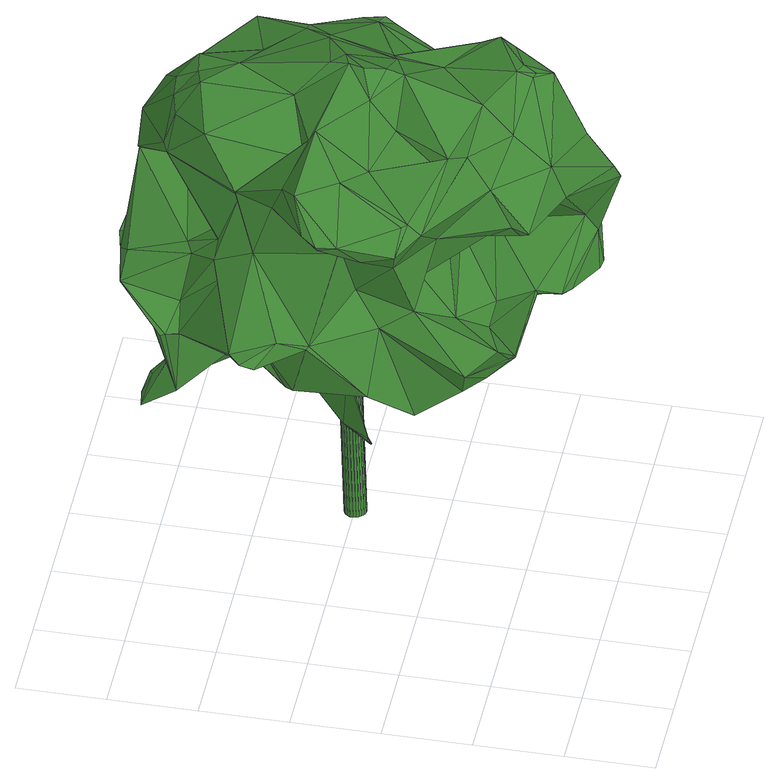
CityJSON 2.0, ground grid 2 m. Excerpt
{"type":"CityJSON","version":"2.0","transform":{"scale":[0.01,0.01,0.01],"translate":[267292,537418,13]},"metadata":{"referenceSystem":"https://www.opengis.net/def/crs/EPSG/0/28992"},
"CityObjects":{
"tree1":{"type":"SolitaryVegetationObject","attributes":{"gtid":593,"crown_width_m":9.49,"crown_median_z":21.14,"crown_r50_m":0.437,"crown_porosity":0.898,"trunk_H_m":7.72,"trunk_DBH_m":0.497,"trunk_radius_m":0.249,"trunk_base_height_m":13.42,"original_gtid":"677"},"geometry":[{"type":"Solid","lod":"3","boundaries":[[[[0,1,2]],[[3,4,5]],[[6,7,8]],[[0,9,1]],[[10,11,12]],[[13,10,12]],[[14,15,16]],[[17,18,19]],[[20,21,22]],[[16,23,14]],[[24,25,26]],[[27,28,29]],[[30,31,32]],[[33,34,35]],[[36,37,38]],[[39,40,11]],[[41,42,43]],[[44,45,46]],[[27,46,45]],[[47,48,49]],[[50,32,51]],[[52,53,54]],[[55,56,57]],[[30,58,59]],[[60,61,42]],[[62,63,64]],[[63,65,64]],[[66,67,68]],[[5,20,69]],[[3,69,70]],[[0,2,54]],[[60,42,41]],[[71,72,34]],[[73,18,74]],[[75,73,74]],[[76,77,78]],[[22,79,20]],[[40,12,11]],[[80,81,82]],[[83,80,82]],[[84,85,86]],[[33,87,88]],[[39,85,40]],[[86,85,39]],[[52,89,53]],[[90,75,91]],[[92,93,94]],[[95,69,79]],[[17,74,18]],[[96,97,98]],[[99,100,101]],[[102,100,99]],[[103,104,105]],[[106,107,108]],[[109,110,111]],[[112,113,114]],[[115,19,116]],[[117,118,119]],[[120,121,115]],[[122,123,124]],[[125,43,126]],[[42,126,43]],[[71,127,128]],[[46,129,130]],[[131,132,133]],[[134,30,135]],[[97,96,136]],[[137,136,96]],[[138,139,140]],[[141,140,139]],[[27,142,28]],[[40,13,12]],[[143,144,145]],[[146,147,148]],[[149,150,151]],[[152,8,57]],[[153,154,122]],[[155,156,137]],[[4,157,158]],[[159,111,160]],[[47,49,28]],[[29,28,49]],[[161,162,163]],[[83,163,162]],[[110,109,89]],[[53,89,109]],[[130,91,164]],[[32,130,164]],[[161,18,162]],[[56,165,152]],[[162,73,90]],[[18,73,162]],[[166,45,70]],[[166,142,45]],[[11,167,39]],[[5,69,3]],[[168,13,40]],[[169,170,133]],[[168,132,13]],[[132,10,13]],[[171,172,173]],[[174,175,176]],[[177,174,176]],[[17,19,178]],[[179,65,180]],[[51,181,66]],[[162,90,83]],[[182,34,183]],[[45,154,153]],[[44,154,45]],[[69,20,79]],[[89,52,76]],[[54,184,52]],[[75,185,164]],[[185,121,78]],[[186,151,187]],[[187,150,54]],[[2,187,54]],[[119,118,188]],[[53,0,54]],[[53,9,0]],[[53,109,9]],[[136,189,97]],[[61,60,160]],[[190,146,191]],[[190,191,192]],[[29,49,193]],[[193,49,48]],[[187,2,1]],[[38,194,57]],[[195,196,197]],[[92,189,113]],[[198,113,189]],[[172,171,101]],[[199,38,37]],[[101,200,99]],[[130,129,201]],[[202,109,111]],[[202,111,159]],[[118,203,188]],[[89,76,110]],[[204,41,119]],[[196,136,205]],[[196,205,197]],[[157,124,206]],[[207,180,208]],[[52,184,76]],[[109,202,9]],[[1,9,202]],[[21,70,69]],[[71,34,182]],[[114,198,209]],[[189,209,198]],[[210,180,207]],[[210,128,127]],[[210,67,128]],[[211,105,212]],[[159,204,202]],[[40,85,213]],[[201,214,90]],[[188,202,204]],[[188,204,119]],[[215,214,216]],[[11,10,167]],[[150,187,151]],[[79,22,95]],[[63,208,180]],[[97,92,94]],[[204,159,60]],[[159,160,60]],[[184,54,150]],[[217,146,218]],[[148,218,146]],[[202,188,219]],[[110,76,78]],[[137,205,136]],[[220,221,103]],[[74,185,75]],[[101,100,172]],[[131,133,170]],[[3,157,4]],[[3,124,157]],[[169,165,56]],[[169,56,55]],[[166,70,21]],[[101,171,222]],[[154,223,122]],[[224,225,226]],[[138,227,171]],[[16,7,228]],[[6,228,7]],[[158,157,141]],[[50,51,66]],[[216,214,193]],[[97,94,98]],[[229,182,183]],[[50,66,44]],[[31,181,51]],[[31,51,32]],[[200,144,143]],[[95,22,21]],[[93,230,231]],[[8,232,57]],[[233,234,15]],[[21,69,95]],[[189,196,209]],[[80,83,90]],[[62,206,124]],[[235,15,14]],[[233,15,235]],[[233,102,234]],[[5,4,211]],[[207,208,62]],[[63,62,208]],[[236,237,238]],[[8,237,236]],[[168,165,132]],[[220,103,100]],[[140,108,138]],[[21,20,166]],[[211,166,20]],[[39,239,147]],[[39,147,86]],[[30,59,31]],[[181,31,59]],[[117,169,55]],[[137,156,240]],[[137,240,205]],[[60,41,204]],[[100,241,172]],[[102,242,15]],[[5,211,20]],[[243,72,244]],[[134,58,30]],[[201,129,214]],[[45,142,27]],[[216,245,246]],[[242,16,15]],[[142,197,247]],[[248,118,249]],[[68,67,250]],[[122,250,67]],[[33,150,183]],[[189,92,97]],[[46,50,44]],[[46,130,50]],[[238,251,231]],[[229,106,108]],[[252,253,6]],[[252,6,8]],[[238,230,236]],[[164,30,32]],[[74,178,185]],[[248,249,194]],[[94,93,84]],[[86,147,84]],[[84,98,94]],[[190,98,84]],[[137,96,98]],[[136,196,189]],[[203,219,188]],[[32,50,130]],[[38,57,232]],[[135,30,164]],[[198,114,113]],[[85,84,93]],[[93,231,85]],[[254,43,226]],[[254,255,167]],[[254,167,10]],[[102,220,100]],[[102,15,234]],[[16,256,23]],[[228,256,16]],[[233,220,102]],[[235,220,233]],[[14,220,235]],[[124,123,62]],[[224,226,125]],[[200,222,175]],[[101,222,200]],[[17,178,74]],[[257,258,148]],[[91,201,90]],[[91,130,201]],[[4,158,211]],[[160,115,126]],[[194,55,57]],[[55,249,259]],[[194,249,55]],[[163,116,161]],[[175,222,171]],[[165,168,213]],[[120,78,121]],[[8,236,252]],[[147,239,148]],[[214,260,80]],[[261,262,211]],[[212,261,211]],[[164,91,75]],[[225,125,126]],[[129,193,214]],[[263,78,120]],[[263,110,78]],[[163,83,226]],[[119,41,170]],[[186,177,176]],[[264,212,104]],[[265,135,244]],[[265,244,71]],[[195,197,266]],[[215,267,268]],[[216,267,215]],[[269,223,68]],[[118,117,249]],[[18,161,116]],[[18,116,19]],[[259,249,117]],[[259,117,55]],[[248,203,118]],[[72,71,244]],[[253,113,112]],[[187,219,203]],[[225,115,116]],[[270,170,169]],[[270,169,117]],[[158,241,105]],[[255,226,83]],[[90,73,75]],[[227,150,149]],[[227,149,171]],[[166,211,262]],[[127,271,210]],[[33,183,34]],[[209,196,272]],[[209,272,114]],[[70,45,153]],[[66,154,44]],[[66,68,154]],[[131,170,41]],[[187,273,186]],[[203,273,187]],[[264,272,274]],[[210,122,67]],[[181,59,66]],[[255,82,167]],[[39,167,82]],[[192,268,267]],[[246,192,267]],[[67,58,128]],[[90,214,80]],[[158,141,241]],[[178,19,121]],[[137,98,155]],[[190,155,98]],[[262,266,197]],[[262,24,266]],[[71,271,127]],[[26,25,223]],[[205,247,197]],[[152,237,8]],[[182,271,71]],[[132,165,133]],[[48,245,193]],[[170,117,119]],[[169,133,165]],[[270,117,170]],[[46,27,129]],[[29,129,27]],[[6,253,228]],[[142,262,197]],[[140,229,108]],[[166,262,142]],[[193,129,29]],[[275,199,143]],[[138,108,107]],[[261,24,262]],[[276,23,256]],[[276,256,112]],[[114,272,112]],[[116,163,225]],[[143,36,200]],[[277,278,250]],[[252,230,92]],[[236,230,252]],[[279,215,280]],[[281,104,221]],[[126,115,225]],[[99,200,36]],[[282,175,174]],[[177,282,174]],[[104,281,264]],[[171,173,138]],[[36,38,283]],[[38,7,283]],[[203,248,275]],[[142,247,28]],[[239,82,81]],[[85,251,213]],[[238,213,251]],[[112,272,276]],[[111,263,120]],[[111,110,263]],[[165,237,152]],[[122,124,284]],[[122,284,153]],[[160,111,120]],[[160,120,115]],[[122,223,250]],[[164,185,78]],[[8,7,232]],[[168,40,213]],[[3,70,284]],[[3,284,124]],[[192,155,190]],[[83,82,255]],[[227,106,150]],[[285,277,286]],[[261,286,277]],[[84,147,190]],[[146,190,147]],[[281,276,264]],[[220,14,221]],[[261,277,25]],[[269,68,250]],[[105,241,103]],[[143,37,36]],[[257,148,239]],[[215,260,214]],[[282,144,175]],[[150,35,184]],[[217,191,146]],[[287,140,157]],[[269,278,285]],[[277,285,278]],[[238,165,213]],[[180,65,63]],[[244,288,243]],[[163,226,225]],[[258,289,80]],[[28,247,47]],[[173,139,138]],[[141,139,173]],[[26,223,269]],[[1,219,187]],[[281,23,276]],[[185,178,121]],[[115,121,19]],[[99,36,242]],[[99,242,102]],[[125,226,43]],[[216,246,267]],[[158,105,211]],[[254,226,255]],[[216,193,245]],[[47,246,245]],[[47,245,48]],[[231,251,85]],[[88,87,290]],[[229,291,271]],[[140,291,229]],[[173,241,141]],[[87,35,290]],[[39,82,239]],[[287,157,206]],[[215,279,260]],[[258,260,279]],[[38,232,7]],[[195,272,196]],[[194,199,275]],[[275,248,194]],[[23,281,14]],[[264,274,292]],[[24,292,274]],[[164,78,77]],[[164,77,135]],[[157,140,141]],[[274,266,24]],[[264,286,212]],[[152,57,56]],[[183,106,229]],[[10,131,254]],[[247,205,240]],[[43,254,131]],[[41,43,131]],[[10,132,131]],[[268,280,215]],[[266,272,195]],[[274,272,266]],[[250,278,269]],[[288,76,293]],[[112,256,253]],[[228,253,256]],[[227,107,106]],[[92,230,93]],[[70,153,284]],[[145,144,282]],[[76,288,77]],[[135,77,288]],[[148,258,218]],[[258,80,260]],[[154,68,223]],[[176,151,186]],[[128,265,71]],[[175,151,176]],[[171,151,175]],[[149,151,171]],[[81,257,239]],[[122,210,123]],[[160,126,61]],[[88,290,150]],[[42,61,126]],[[292,26,285]],[[277,223,25]],[[100,103,241]],[[36,283,242]],[[242,283,16]],[[16,283,7]],[[182,229,271]],[[186,273,177]],[[275,273,203]],[[275,177,273]],[[287,291,140]],[[212,105,104]],[[241,173,172]],[[103,221,104]],[[150,106,183]],[[202,219,1]],[[261,25,24]],[[212,286,261]],[[288,293,243]],[[294,293,76]],[[294,243,293]],[[145,282,177]],[[200,175,144]],[[257,289,258]],[[145,275,143]],[[145,177,275]],[[59,58,66]],[[33,35,87]],[[24,26,292]],[[67,66,58]],[[38,199,194]],[[33,88,150]],[[264,292,286]],[[285,286,292]],[[264,276,272]],[[252,113,253]],[[135,288,244]],[[58,265,128]],[[199,37,143]],[[135,265,134]],[[58,134,265]],[[26,269,285]],[[231,230,238]],[[291,206,62]],[[250,223,277]],[[287,206,291]],[[217,218,191]],[[218,258,191]],[[258,279,191]],[[280,191,279]],[[192,191,268]],[[280,268,191]],[[92,113,252]],[[179,64,65]],[[210,179,180]],[[291,179,271]],[[210,271,179]],[[62,64,291]],[[179,291,64]],[[34,72,35]],[[243,35,72]],[[184,35,76]],[[294,35,243]],[[76,35,294]],[[290,35,150]],[[238,237,165]],[[224,125,225]],[[155,240,156]],[[192,240,155]],[[47,240,246]],[[246,240,192]],[[47,247,240]],[[81,80,289]],[[81,289,257]],[[62,123,207]],[[207,123,210]],[[138,107,227]],[[281,221,14]],[[295,296,297]],[[295,297,298]],[[298,297,299]],[[298,299,300]],[[297,296,301]],[[297,301,299]],[[299,301,302]],[[299,302,300]],[[301,296,303]],[[301,303,302]],[[302,303,304]],[[302,304,300]],[[303,296,305]],[[303,305,304]],[[304,305,306]],[[304,306,300]],[[305,296,307]],[[305,307,306]],[[306,307,308]],[[306,308,300]],[[307,296,309]],[[307,309,308]],[[308,309,310]],[[308,310,300]],[[309,296,311]],[[309,311,310]],[[310,311,312]],[[310,312,300]],[[311,296,313]],[[311,313,312]],[[312,313,314]],[[312,314,300]],[[313,296,315]],[[313,315,314]],[[314,315,316]],[[314,316,300]],[[315,296,317]],[[315,317,316]],[[316,317,318]],[[316,318,300]],[[317,296,319]],[[317,319,318]],[[318,319,320]],[[318,320,300]],[[319,296,321]],[[319,321,320]],[[320,321,322]],[[320,322,300]],[[321,296,323]],[[321,323,322]],[[322,323,324]],[[322,324,300]],[[323,296,325]],[[323,325,324]],[[324,325,326]],[[324,326,300]],[[325,296,327]],[[325,327,326]],[[326,327,328]],[[326,328,300]],[[327,296,329]],[[327,329,328]],[[328,329,330]],[[328,330,300]],[[329,296,331]],[[329,331,330]],[[330,331,332]],[[330,332,300]],[[331,296,333]],[[331,333,332]],[[332,333,334]],[[332,334,300]],[[333,296,335]],[[333,335,334]],[[334,335,336]],[[334,336,300]],[[335,296,337]],[[335,337,336]],[[336,337,338]],[[336,338,300]],[[337,296,339]],[[337,339,338]],[[338,339,340]],[[338,340,300]],[[339,296,341]],[[339,341,340]],[[340,341,342]],[[340,342,300]],[[341,296,343]],[[341,343,342]],[[342,343,344]],[[342,344,300]],[[343,296,295]],[[343,295,344]],[[344,295,298]],[[344,298,300]]]]}]}
},
"vertices":[
[506,987,1206],[554,946,1237],[606,1028,1122],[506,701,412],[515,704,409],[521,677,363],[800,388,734],[784,486,803],[880,342,919],[492,936,1240],[616,264,1246],[623,229,1228],[638,226,1228],[647,255,1240],[936,580,536],[968,597,546],[870,467,660],[73,598,1142],[93,556,1130],[106,652,1252],[531,633,366],[457,558,304],[470,552,281],[867,465,657],[443,497,709],[428,680,620],[344,574,752],[230,413,577],[328,318,636],[234,308,658],[69,787,818],[44,760,812],[99,689,840],[470,1058,806],[363,1081,831],[468,1060,1029],[839,696,736],[741,620,896],[846,575,868],[501,166,1088],[675,195,1204],[596,522,1256],[503,526,1303],[511,489,1285],[200,672,630],[273,553,591],[215,514,625],[304,206,711],[251,210,745],[241,257,698],[151,634,789],[51,728,800],[380,989,1126],[449,981,1203],[526,1065,1089],[861,577,1129],[839,538,1093],[928,538,928],[219,926,733],[69,785,815],[530,621,1307],[474,572,1322],[338,1009,518],[300,1023,489],[336,1010,520],[324,1004,522],[184,746,761],[221,924,730],[234,731,762],[485,619,316],[403,594,524],[269,1064,817],[338,1061,849],[127,512,1071],[85,597,1126],[179,564,1044],[357,979,1118],[288,806,1078],[247,808,1123],[470,555,279],[351,388,974],[383,231,1004],[408,281,1081],[209,394,1097],[636,41,973],[690,126,1035],[614,51,1016],[406,964,836],[509,1000,799],[404,969,1187],[250,462,964],[231,576,1016],[802,203,774],[744,138,844],[751,109,811],[454,559,302],[655,90,694],[698,90,680],[656,94,800],[886,719,672],[885,712,576],[861,903,681],[979,635,555],[829,696,619],[700,622,642],[665,649,623],[570,1050,774],[604,1031,749],[584,1003,751],[434,920,1259],[316,888,1216],[434,716,1256],[785,371,709],[789,243,783],[723,395,734],[255,634,1313],[224,575,1204],[818,605,1165],[703,734,1230],[635,674,1266],[284,655,1261],[174,691,1208],[365,822,602],[304,945,536],[414,845,524],[444,495,1183],[430,549,1270],[209,965,729],[211,954,732],[284,501,761],[158,629,794],[639,428,1211],[741,324,1230],[734,364,1215],[250,837,876],[255,856,919],[611,123,690],[556,131,710],[624,989,718],[623,823,659],[504,896,725],[588,794,620],[354,398,573],[734,784,873],[898,849,928],[876,847,944],[523,161,973],[522,139,991],[429,199,978],[681,981,904],[628,1054,906],[730,976,937],[807,446,954],[325,662,598],[212,691,627],[523,147,720],[524,148,717],[464,823,532],[540,758,562],[495,649,1309],[483,605,1321],[194,434,1125],[147,440,1076],[203,423,1128],[232,766,972],[791,351,1110],[405,591,525],[501,249,1163],[733,289,1214],[747,435,1144],[650,540,1218],[784,1040,728],[749,892,590],[700,884,621],[790,875,900],[810,911,767],[797,963,965],[886,885,967],[82,631,1161],[334,969,567],[256,1015,489],[60,752,807],[320,1070,783],[459,1102,795],[467,1063,1031],[222,723,1113],[779,966,1006],[633,1016,1110],[677,735,1240],[679,160,692],[648,121,843],[603,310,839],[511,202,731],[200,296,726],[818,626,978],[547,342,667],[557,298,688],[520,390,593],[763,224,806],[811,632,970],[856,767,745],[305,556,844],[516,851,1257],[759,859,1189],[617,674,1274],[520,291,679],[416,848,527],[295,1015,464],[295,1018,465],[607,312,837],[248,936,549],[565,646,439],[625,631,654],[714,260,1157],[305,428,803],[392,354,727],[315,248,711],[488,268,1005],[443,283,977],[653,826,1187],[892,678,557],[879,595,582],[839,922,729],[342,713,670],[399,411,1146],[313,529,1169],[389,371,1169],[624,1064,762],[871,376,686],[420,1022,758],[789,250,879],[710,202,898],[929,534,908],[986,611,537],[988,611,540],[957,597,535],[869,311,921],[834,327,980],[825,295,964],[375,191,998],[512,199,723],[698,816,595],[878,617,628],[341,931,890],[309,916,884],[255,211,747],[305,208,715],[409,283,694],[809,705,1094],[845,647,1149],[374,904,738],[678,172,1016],[811,238,785],[879,350,681],[541,324,1204],[398,330,1173],[869,375,682],[387,212,982],[410,287,954],[855,598,1151],[375,427,846],[541,671,650],[428,570,578],[328,674,1172],[686,550,713],[276,934,777],[534,399,603],[409,285,698],[491,285,704],[279,681,805],[710,462,1140],[289,1004,718],[686,407,728],[758,866,1054],[673,426,736],[809,796,1024],[801,450,691],[499,790,733],[388,852,902],[471,391,943],[583,380,814],[831,536,637],[900,852,928],[834,517,682],[447,753,550],[464,684,900],[616,668,798],[376,848,597],[306,857,937],[396,279,965],[528,904,968],[352,953,578],[504,519,835],[365,836,948],[497,959,1038],[553,599,42],[528,600,42],[552,606,42],[543,620,814],[542,626,814],[518,621,814],[550,612,42],[540,632,814],[546,617,42],[536,638,814],[541,621,42],[531,642,813],[535,624,41],[525,644,813],[529,625,41],[519,645,813],[522,624,41],[512,645,813],[516,622,41],[507,642,813],[511,618,41],[501,639,813],[507,613,41],[497,634,813],[504,607,41],[495,628,813],[503,601,42],[493,621,814],[504,594,42],[494,615,814],[506,588,42],[496,609,814],[510,583,42],[500,604,814],[515,579,42],[505,599,814],[521,576,42],[511,597,814],[527,575,43],[518,596,815],[534,576,43],[524,596,815],[540,578,43],[530,599,815],[545,582,43],[535,603,815],[549,587,43],[540,608,814],[552,593,42],[542,614,814]
]}
